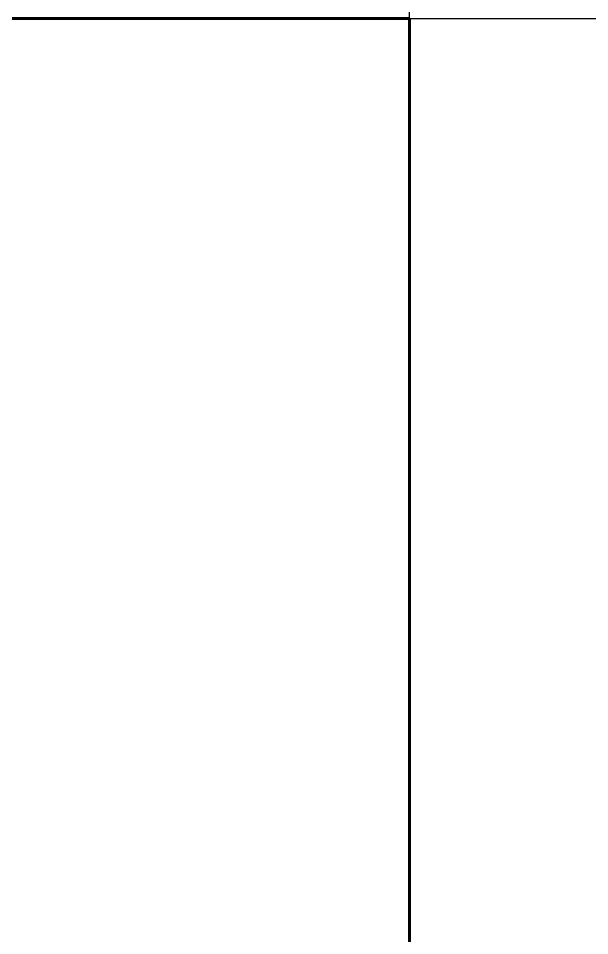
# Model space of a CAD drawing. Header units: inches. Extents: x -4169 to -1846, y 9706 to 12377.
# Drawn here: x -3819.599079 to -3819.596404, y 10358.557658 to 10358.561955 of the extents above; entities that cross this region are included whole.
import ezdxf

# ---------------------------------------------------------------- set-up
doc = ezdxf.new("R2010")
doc.units = ezdxf.units.IN
doc.header["$MEASUREMENT"] = 0
for name, color, linetype, lineweight in [('0-1', 7, 'Continuous', 5), ('0-2', 90, 'Continuous', 18), ('A-DOOR-2', 130, 'Continuous', 30), ('A-WALL-3', 50, 'Continuous', 60), ('A-WALL-4', 90, 'Continuous', 18)]:
    doc.layers.add(name, color=color, linetype=linetype, lineweight=lineweight)

# ---------------------------------------------------------------- blocks, each defined once
blk = doc.blocks.new('Single-Flush - 30_ x 80_ - MAGIC PAK DOOR-1420870-ENLARGED RCP - 3RD FLOOR PLAN')
at = {"layer": 'A-DOOR-2'}
for q in [(15, 32.375), (13, 2.375)]:
    blk.add_line((15, 2.375), q, dxfattribs=at)
blk = doc.blocks.new('CTR - 1st Phase - Unit Layouts_rvt-1-ENLARGED RCP - 3RD FLOOR PLAN')
at = {"layer": 'A-WALL-3'}
for p, q in [((-3824.3472479, 10358.5619545), (-3819.5972479, 10358.5619545)), ((-3819.5972479, 10358.5619545), (-3819.5972479, 10351.3393961))]:
    blk.add_line(p, q, dxfattribs=at)
at = {"layer": 'A-WALL-4'}
blk.add_line((-3819.5972479, 10358.5619545), (-3819.5972479, 10388.5619545), dxfattribs=at)
at = {"layer": '0-2', "rotation": 269.9999999999863}
blk.add_blockref('Single-Flush - 30_ x 80_ - MAGIC PAK DOOR-1420870-ENLARGED RCP - 3RD FLOOR PLAN', (-3821.9722479, 10373.5619545), dxfattribs=at)

msp = doc.modelspace()

# ---------------------------------------------------------------- block references
at = {"layer": '0-1'}
msp.add_blockref('CTR - 1st Phase - Unit Layouts_rvt-1-ENLARGED RCP - 3RD FLOOR PLAN', (0, 0), dxfattribs=at)

doc.saveas('drawing.dxf')
